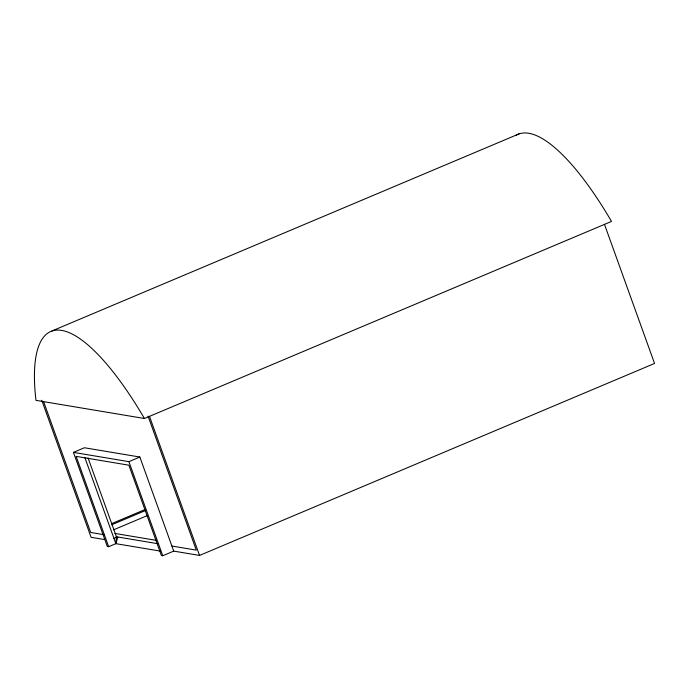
<?xml version="1.0" encoding="UTF-8"?>
<svg xmlns="http://www.w3.org/2000/svg" width="689" height="689" viewBox="0 0 689 689"><rect width="100%" height="100%" fill="white"/><g stroke="black" fill="none" stroke-linecap="round" stroke-linejoin="round"><path stroke-width="1.03" d="M604.486 224.381L654.55 363.447L199.552 555.437L173.723 551.114L139.85 457.031L84.394 447.755L73.439 452.38L107.312 546.463L108.673 546.696L115.847 543.664L116.441 536.783L88.028 457.875M160.149 551.071L115.847 543.664L117.802 537.007M114.021 538.6L116.441 536.783L157.884 543.707M52.002 330.944L519.084 133.864M144.432 418.499A196.735 57.29 67.1 0 0 35.974 400.361L144.432 418.499L611.513 221.419A196.735 57.29 67.1 0 0 516.268 135.122M73.439 452.38L128.895 461.656L139.85 457.031M111.515 523.692L145.215 509.472M111.782 524.751L145.439 510.549M113.607 529.815L147.265 515.613M108.673 546.696L76.152 456.376L128.895 465.196L161.407 555.506L162.768 555.739L173.723 551.114M114.856 533.432L156.145 540.331M104.082 534.716L90.698 532.476L43.545 401.489M171.897 546.05L196.296 550.132L148.049 416.122M104.676 539.573L91.086 537.299L41.745 400.249M149.487 416.363L199.552 555.437M128.895 461.656L162.768 555.739M84.773 457.358L115.847 543.664"/></g></svg>
